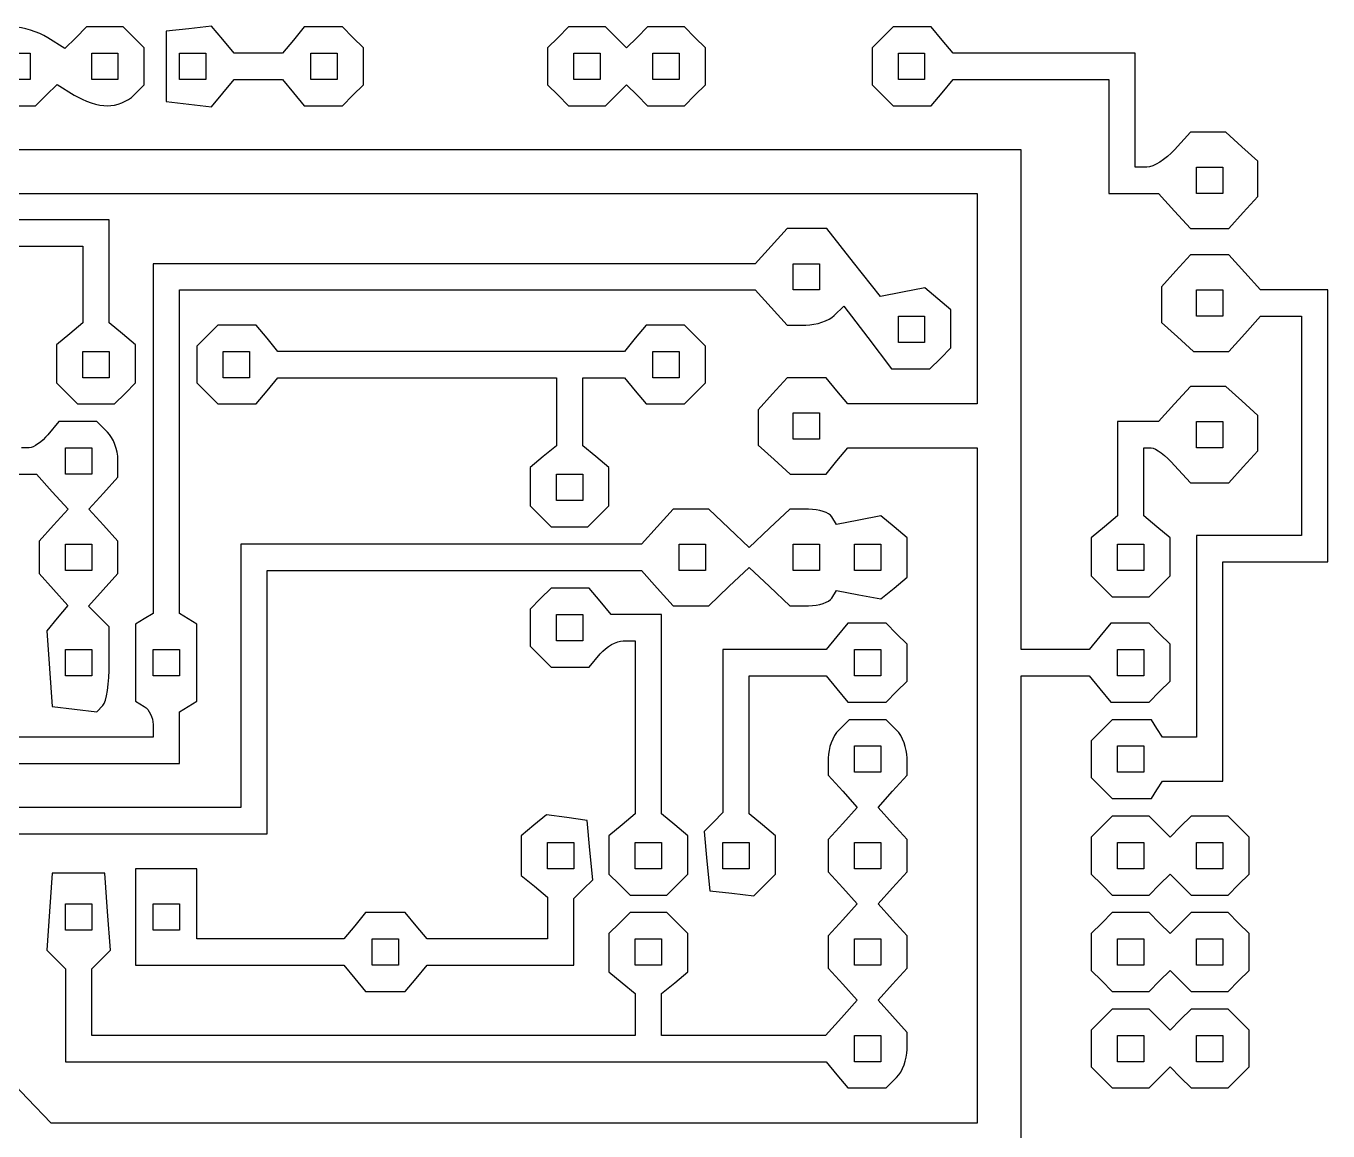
# Model space of a CAD drawing. Extents: x 0.07 to 5.4, y 0.01 to 3.17.
# Drawn here: x 3.75 to 5.4, y 1.762 to 3.162 of the extents above; entities that cross this region are included whole.
import ezdxf

# ---------------------------------------------------------------- set-up
doc = ezdxf.new("R2010")
doc.units = 0
doc.layers.get('0').update_dxf_attribs({"linetype": 'CONTINUOUS'})

msp = doc.modelspace()

# ---------------------------------------------------------------- linework, layer by layer
at = {"color": 7}
for points in [[(3.886956, 3.074469), (3.900289, 3.087802), (3.900289, 3.111135), (3.900289, 3.134469), (3.886956, 3.147802), (3.873623, 3.161135), (3.850289, 3.161135), (3.826956, 3.161135), (3.813345, 3.147525), (3.799735, 3.133914), (3.777941, 3.147525)], [(4.127205, 3.061135), (4.1514, 3.061135), (4.164734, 3.074469), (4.178067, 3.087802), (4.178067, 3.111135), (4.178067, 3.134469), (4.164734, 3.147802), (4.1514, 3.161135), (4.127205, 3.161135), (4.10301, 3.161135), (4.089178, 3.144469), (4.075346, 3.127802), (4.044734, 3.127802), (4.014121, 3.127802), (3.999823, 3.14503), (3.985525, 3.162259), (3.956796, 3.158919), (3.928067, 3.15558), (3.928067, 3.111135), (3.928067, 3.066691), (3.956796, 3.063351), (3.985525, 3.060012), (3.999823, 3.07724), (4.014121, 3.094469), (4.044734, 3.094469), (4.075346, 3.094469), (4.089178, 3.077802), (4.10301, 3.061135), (4.127205, 3.061135), (4.127205, 3.061135)], [(4.5614, 3.061135), (4.584734, 3.061135), (4.598067, 3.074469), (4.6114, 3.087802), (4.6114, 3.111135), (4.6114, 3.134469), (4.598067, 3.147802), (4.584734, 3.161135), (4.5614, 3.161135), (4.538067, 3.161135), (4.524734, 3.147802), (4.5114, 3.134469), (4.498067, 3.147802), (4.484734, 3.161135), (4.4614, 3.161135), (4.438067, 3.161135), (4.424734, 3.147802), (4.4114, 3.134469), (4.4114, 3.111135), (4.4114, 3.087802), (4.424734, 3.074469), (4.438067, 3.061135), (4.4614, 3.061135), (4.484734, 3.061135), (4.498067, 3.074469), (4.5114, 3.087802), (4.524734, 3.074469), (4.538067, 3.061135), (4.5614, 3.061135), (4.5614, 3.061135)], [(5.170789, 2.983357), (5.155845, 2.983357), (5.155845, 3.05558), (5.155845, 3.127802), (5.040539, 3.127802), (4.925232, 3.127802), (4.9114, 3.144469), (4.897568, 3.161135), (4.873373, 3.161135), (4.849178, 3.161135), (4.835845, 3.147802), (4.822512, 3.134469), (4.822512, 3.111135), (4.822512, 3.087802), (4.835845, 3.074469), (4.849178, 3.061135), (4.873373, 3.061135), (4.897568, 3.061135), (4.9114, 3.077802), (4.925232, 3.094469), (5.023872, 3.094469), (5.122512, 3.094469), (5.122512, 3.022246), (5.122512, 2.950024), (5.154123, 2.950024), (5.185734, 2.950024), (5.205845, 2.927802), (5.225956, 2.90558), (5.250289, 2.90558), (5.250289, 2.90558)], [(3.739179, 3.094469), (3.722512, 3.094469), (3.722512, 3.111135), (3.722512, 3.127802), (3.739179, 3.127802), (3.755845, 3.127802), (3.755845, 3.111135), (3.755845, 3.094469), (3.739179, 3.094469), (3.739179, 3.094469)], [(3.85029, 3.094469), (3.833623, 3.094469), (3.833623, 3.111135), (3.833623, 3.127802), (3.85029, 3.127802), (3.866956, 3.127802), (3.866956, 3.111135), (3.866956, 3.094469), (3.85029, 3.094469), (3.85029, 3.094469)], [(3.961401, 3.094469), (3.944734, 3.094469), (3.944734, 3.111135), (3.944734, 3.127802), (3.961401, 3.127802), (3.978068, 3.127802), (3.978068, 3.111135), (3.978068, 3.094469), (3.961401, 3.094469), (3.961401, 3.094469)], [(4.128068, 3.094469), (4.111401, 3.094469), (4.111401, 3.111135), (4.111401, 3.127802), (4.128068, 3.127802), (4.144734, 3.127802), (4.144734, 3.111135), (4.144734, 3.094469), (4.128068, 3.094469), (4.128068, 3.094469)], [(4.4614, 3.094469), (4.444734, 3.094469), (4.444734, 3.111135), (4.444734, 3.127802), (4.4614, 3.127802), (4.478067, 3.127802), (4.478067, 3.111135), (4.478067, 3.094469), (4.4614, 3.094469), (4.4614, 3.094469)], [(4.5614, 3.094469), (4.544734, 3.094469), (4.544734, 3.111135), (4.544734, 3.127802), (4.5614, 3.127802), (4.578067, 3.127802), (4.578067, 3.111135), (4.578067, 3.094469), (4.5614, 3.094469), (4.5614, 3.094469)], [(4.872512, 3.094469), (4.855845, 3.094469), (4.855845, 3.111135), (4.855845, 3.127802), (4.872512, 3.127802), (4.889178, 3.127802), (4.889178, 3.111135), (4.889178, 3.094469), (4.872512, 3.094469), (4.872512, 3.094469)], [(3.737612, 3.061135), (3.762512, 3.061135), (3.776122, 3.074746), (3.789733, 3.088357), (3.811527, 3.074746)], [(3.853472, 3.061135), (3.853472, 3.061135)], [(5.250289, 2.90558), (5.274623, 2.90558), (5.293012, 2.925899), (5.3114, 2.946218), (5.3114, 2.968621), (5.3114, 2.991024), (5.291081, 3.009413), (5.270762, 3.027802), (5.248359, 3.027802), (5.225956, 3.027802), (5.205845, 3.00558)], [(5.0114, 1.25558), (5.0114, 2.338913), (5.054484, 2.338913), (5.097568, 2.338913), (5.1114, 2.322246), (5.125232, 2.30558), (5.149427, 2.30558), (5.173622, 2.30558), (5.186956, 2.318913), (5.200289, 2.332246), (5.200289, 2.35558), (5.200289, 2.378913), (5.186956, 2.392246), (5.173622, 2.40558), (5.149427, 2.40558), (5.125232, 2.40558), (5.1114, 2.388913), (5.097568, 2.372246), (5.054484, 2.372246), (5.0114, 2.372246), (5.0114, 2.688913), (5.0114, 3.00558), (3.480566, 3.00558)], [(5.250289, 2.950024), (5.233623, 2.950024), (5.233623, 2.966691), (5.233623, 2.983357), (5.250289, 2.983357), (5.266956, 2.983357), (5.266956, 2.966691), (5.266956, 2.950024), (5.250289, 2.950024), (5.250289, 2.950024)], [(3.066956, 2.950024), (4.0114, 2.950024), (4.955845, 2.950024), (4.955845, 2.816691), (4.955845, 2.683357), (4.873872, 2.683357), (4.791899, 2.683357), (4.778067, 2.700024), (4.764235, 2.716691), (4.739539, 2.716691), (4.714844, 2.716691), (4.696455, 2.696371), (4.678067, 2.676052), (4.678067, 2.653649), (4.678067, 2.631246), (4.698386, 2.612857), (4.718705, 2.594469), (4.74147, 2.594469), (4.764235, 2.594469), (4.778067, 2.611135), (4.791899, 2.627802), (4.873872, 2.627802), (4.955845, 2.627802), (4.955845, 2.200024), (4.955845, 1.772246), (4.369034, 1.772246), (3.782224, 1.772246), (3.752368, 1.80341), (3.722511, 1.834574)], [(3.839178, 2.683357), (3.862512, 2.683357), (3.875845, 2.696691), (3.889178, 2.710024), (3.889178, 2.734219), (3.889178, 2.758414), (3.872512, 2.772246), (3.855845, 2.786078), (3.855845, 2.851385), (3.855845, 2.916691), (3.550289, 2.916691)], [(4.774562, 2.795408), (4.786613, 2.807459), (4.816992, 2.767631), (4.847371, 2.727802), (4.871608, 2.727802), (4.895845, 2.727802), (4.909178, 2.741135), (4.922511, 2.754469), (4.922511, 2.778664), (4.922511, 2.802859), (4.905908, 2.816638), (4.889306, 2.830417), (4.861215, 2.825047), (4.833124, 2.819677), (4.799106, 2.862628), (4.765088, 2.90558), (4.739966, 2.90558), (4.714844, 2.90558), (4.694733, 2.883357), (4.674623, 2.861135), (4.293011, 2.861135), (3.9114, 2.861135), (3.9114, 2.639569), (3.9114, 2.418002), (3.900289, 2.411135), (3.889178, 2.404268), (3.889178, 2.35558), (3.889178, 2.306891), (3.900289, 2.300024)], [(3.550289, 2.883357), (3.822512, 2.883357), (3.822512, 2.834718), (3.822512, 2.786078), (3.805845, 2.772246), (3.789178, 2.758414), (3.789178, 2.734219), (3.789178, 2.710024), (3.802512, 2.696691), (3.815845, 2.683357), (3.839178, 2.683357), (3.839178, 2.683357)], [(5.151856, 2.183357), (5.176756, 2.183357), (5.183623, 2.194469), (5.19049, 2.20558), (5.228723, 2.20558), (5.266956, 2.20558), (5.266956, 2.344469), (5.266956, 2.483357), (5.333623, 2.483357), (5.400289, 2.483357), (5.400289, 2.65558), (5.400289, 2.827802), (5.357567, 2.827802), (5.314845, 2.827802), (5.294734, 2.850024), (5.274623, 2.872246), (5.250289, 2.872246), (5.225956, 2.872246), (5.207567, 2.851927), (5.189178, 2.831608), (5.189178, 2.809205), (5.189178, 2.786802), (5.209498, 2.768413), (5.229817, 2.750024), (5.25222, 2.750024), (5.274623, 2.750024), (5.294734, 2.772246), (5.314845, 2.794469), (5.3409, 2.794469), (5.366956, 2.794469), (5.366956, 2.65558), (5.366956, 2.516691), (5.300289, 2.516691), (5.233623, 2.516691), (5.233623, 2.388913), (5.233623, 2.261135), (5.212056, 2.261135), (5.19049, 2.261135), (5.183623, 2.272246), (5.176756, 2.283357), (5.151856, 2.283357), (5.126956, 2.283357), (5.113623, 2.270024), (5.100289, 2.256691), (5.100289, 2.233357), (5.100289, 2.210024), (5.113623, 2.196691), (5.126956, 2.183357), (5.151856, 2.183357), (5.151856, 2.183357)], [(4.739178, 2.827802), (4.722511, 2.827802), (4.722511, 2.844469), (4.722511, 2.861135), (4.739178, 2.861135), (4.755845, 2.861135), (4.755845, 2.844469), (4.755845, 2.827802), (4.739178, 2.827802), (4.739178, 2.827802)], [(3.673167, 2.227802), (3.944733, 2.227802), (3.944733, 2.260479), (3.944733, 2.293157), (3.955845, 2.300024), (3.966956, 2.306891), (3.966956, 2.35558), (3.966956, 2.404268), (3.955845, 2.411135), (3.944733, 2.418002), (3.944733, 2.622902), (3.944733, 2.827802), (4.309678, 2.827802), (4.674623, 2.827802), (4.694733, 2.80558), (4.714844, 2.783357), (4.738678, 2.783357)], [(5.250289, 2.794469), (5.233623, 2.794469), (5.233623, 2.811135), (5.233623, 2.827802), (5.250289, 2.827802), (5.266956, 2.827802), (5.266956, 2.811135), (5.266956, 2.794469), (5.250289, 2.794469), (5.250289, 2.794469)], [(4.872511, 2.761135), (4.855845, 2.761135), (4.855845, 2.777802), (4.855845, 2.794469), (4.872511, 2.794469), (4.889178, 2.794469), (4.889178, 2.777802), (4.889178, 2.761135), (4.872511, 2.761135), (4.872511, 2.761135)], [(4.439178, 2.527802), (4.462512, 2.527802), (4.475845, 2.541135), (4.489178, 2.554469), (4.489178, 2.578664), (4.489178, 2.602859), (4.472512, 2.616691), (4.455845, 2.630523), (4.455845, 2.673607), (4.455845, 2.716691), (4.482262, 2.716691), (4.508679, 2.716691), (4.522512, 2.700024), (4.536344, 2.683357), (4.560539, 2.683357), (4.584734, 2.683357), (4.598067, 2.696691), (4.6114, 2.710024), (4.6114, 2.733357), (4.6114, 2.756691), (4.598067, 2.770024), (4.584734, 2.783357), (4.560539, 2.783357), (4.536344, 2.783357), (4.522512, 2.766691), (4.508679, 2.750024), (4.289178, 2.750024), (4.069677, 2.750024), (4.055845, 2.766691), (4.042013, 2.783357), (4.017818, 2.783357), (3.993623, 2.783357), (3.980289, 2.770024), (3.966956, 2.756691), (3.966956, 2.733357), (3.966956, 2.710024), (3.980289, 2.696691), (3.993623, 2.683357), (4.017818, 2.683357), (4.042013, 2.683357), (4.055845, 2.700024), (4.069677, 2.716691), (4.246094, 2.716691), (4.422512, 2.716691), (4.422512, 2.673607), (4.422512, 2.630523), (4.405845, 2.616691), (4.389178, 2.602859), (4.389178, 2.578664), (4.389178, 2.554469), (4.402512, 2.541135), (4.415845, 2.527802), (4.439178, 2.527802), (4.439178, 2.527802)], [(3.839178, 2.716691), (3.822512, 2.716691), (3.822512, 2.733357), (3.822512, 2.750024), (3.839178, 2.750024), (3.855845, 2.750024), (3.855845, 2.733357), (3.855845, 2.716691), (3.839178, 2.716691), (3.839178, 2.716691)], [(4.016956, 2.716691), (4.000289, 2.716691), (4.000289, 2.733357), (4.000289, 2.750024), (4.016956, 2.750024), (4.033623, 2.750024), (4.033623, 2.733357), (4.033623, 2.716691), (4.016956, 2.716691), (4.016956, 2.716691)], [(4.5614, 2.716691), (4.544734, 2.716691), (4.544734, 2.733357), (4.544734, 2.750024), (4.5614, 2.750024), (4.578067, 2.750024), (4.578067, 2.733357), (4.578067, 2.716691), (4.5614, 2.716691), (4.5614, 2.716691)], [(5.205845, 2.60558), (5.225956, 2.583357), (5.250289, 2.583357), (5.274623, 2.583357), (5.293012, 2.603677), (5.3114, 2.623996), (5.3114, 2.646399), (5.3114, 2.668802), (5.291081, 2.687191), (5.270762, 2.70558), (5.248359, 2.70558), (5.225956, 2.70558), (5.205845, 2.683357), (5.185734, 2.661135), (5.159678, 2.661135), (5.133623, 2.661135), (5.133623, 2.601385), (5.133623, 2.541634), (5.116956, 2.527802), (5.100289, 2.51397), (5.100289, 2.489775), (5.100289, 2.46558), (5.113623, 2.452246), (5.126956, 2.438913), (5.150289, 2.438913), (5.150289, 2.438913)], [(3.853623, 2.647802), (3.840289, 2.661135), (3.816094, 2.661135), (3.791899, 2.661135), (3.778067, 2.644469)], [(4.739178, 2.638913), (4.722511, 2.638913), (4.722511, 2.65558), (4.722511, 2.672246), (4.739178, 2.672246), (4.755845, 2.672246), (4.755845, 2.65558), (4.755845, 2.638913), (4.739178, 2.638913), (4.739178, 2.638913)], [(5.250289, 2.627802), (5.233623, 2.627802), (5.233623, 2.644469), (5.233623, 2.661135), (5.250289, 2.661135), (5.266956, 2.661135), (5.266956, 2.644469), (5.266956, 2.627802), (5.250289, 2.627802), (5.250289, 2.627802)], [(3.754484, 2.627802), (3.744734, 2.627802)], [(3.816956, 2.594469), (3.800289, 2.594469), (3.800289, 2.611135), (3.800289, 2.627802), (3.816956, 2.627802), (3.833623, 2.627802), (3.833623, 2.611135), (3.833623, 2.594469), (3.816956, 2.594469), (3.816956, 2.594469)], [(5.150289, 2.438913), (5.173623, 2.438913), (5.186956, 2.452246), (5.200289, 2.46558), (5.200289, 2.489775), (5.200289, 2.51397), (5.183623, 2.527802), (5.166956, 2.541634), (5.166956, 2.584718), (5.166956, 2.627802), (5.176345, 2.627802)], [(3.855845, 2.355209), (3.855845, 2.401135), (3.842774, 2.414206), (3.829703, 2.427277), (3.84833, 2.447859), (3.866956, 2.468441), (3.866956, 2.488913), (3.866956, 2.509385), (3.848567, 2.529705), (3.830178, 2.550024), (3.848567, 2.570343), (3.866956, 2.590663), (3.866956, 2.612566)], [(3.737456, 2.594469), (3.763512, 2.594469), (3.783623, 2.572246), (3.803734, 2.550024), (3.785345, 2.529705), (3.766956, 2.509385), (3.766956, 2.488913), (3.766956, 2.468441), (3.785156, 2.44833), (3.803356, 2.428219), (3.790033, 2.412165), (3.776709, 2.396111), (3.780166, 2.348068), (3.783623, 2.300024), (3.811816, 2.296736), (3.811816, 2.296736)], [(4.439178, 2.561135), (4.422512, 2.561135), (4.422512, 2.577802), (4.422512, 2.594469), (4.439178, 2.594469), (4.455845, 2.594469), (4.455845, 2.577802), (4.455845, 2.561135), (4.439178, 2.561135), (4.439178, 2.561135)], [(4.742016, 2.550024), (4.718388, 2.550024), (4.692672, 2.525865), (4.666956, 2.501706), (4.641239, 2.525865), (4.615523, 2.550024), (4.592962, 2.550024), (4.5704, 2.550024), (4.550289, 2.527802), (4.530178, 2.50558), (4.276345, 2.50558), (4.022511, 2.50558), (4.022511, 2.338913), (4.022511, 2.172246), (2.139178, 2.172246), (0.255845, 2.172246), (0.255845, 1.816691), (0.255845, 1.461135), (0.505189, 1.461135), (0.754533, 1.461135), (0.7614, 1.450024), (0.768267, 1.438913), (0.789984, 1.438913)], [(4.77159, 2.437423), (4.777536, 2.447044), (4.805643, 2.441671), (4.83375, 2.436298), (4.850353, 2.450077), (4.866956, 2.463856), (4.866956, 2.488913), (4.866956, 2.51397), (4.850353, 2.527749), (4.83375, 2.541528), (4.805643, 2.536155), (4.777536, 2.530782), (4.77159, 2.540403)], [(3.816956, 2.472246), (3.800289, 2.472246), (3.800289, 2.488913), (3.800289, 2.50558), (3.816956, 2.50558), (3.833623, 2.50558), (3.833623, 2.488913), (3.833623, 2.472246), (3.816956, 2.472246), (3.816956, 2.472246)], [(4.594733, 2.472246), (4.578067, 2.472246), (4.578067, 2.488913), (4.578067, 2.50558), (4.594733, 2.50558), (4.6114, 2.50558), (4.6114, 2.488913), (4.6114, 2.472246), (4.594733, 2.472246), (4.594733, 2.472246)], [(4.739178, 2.472246), (4.722511, 2.472246), (4.722511, 2.488913), (4.722511, 2.50558), (4.739178, 2.50558), (4.755845, 2.50558), (4.755845, 2.488913), (4.755845, 2.472246), (4.739178, 2.472246), (4.739178, 2.472246)], [(4.816956, 2.472246), (4.800289, 2.472246), (4.800289, 2.488913), (4.800289, 2.50558), (4.816956, 2.50558), (4.833622, 2.50558), (4.833622, 2.488913), (4.833622, 2.472246), (4.816956, 2.472246), (4.816956, 2.472246)], [(5.150289, 2.472246), (5.133623, 2.472246), (5.133623, 2.488913), (5.133623, 2.50558), (5.150289, 2.50558), (5.166956, 2.50558), (5.166956, 2.488913), (5.166956, 2.472246), (5.150289, 2.472246), (5.150289, 2.472246)], [(3.622511, 2.118913), (3.622511, 2.138913), (3.839178, 2.138913), (4.055845, 2.138913), (4.055845, 2.30558), (4.055845, 2.472246), (4.293011, 2.472246), (4.530178, 2.472246), (4.550289, 2.450024), (4.5704, 2.427802), (4.592962, 2.427802), (4.615523, 2.427802), (4.641239, 2.451961), (4.666956, 2.47612), (4.692672, 2.451961), (4.718388, 2.427802), (4.742016, 2.427802)], [(4.539178, 2.061135), (4.562512, 2.061135), (4.575845, 2.074469), (4.589178, 2.087802), (4.589178, 2.111997), (4.589178, 2.136192), (4.572512, 2.150024), (4.555845, 2.163856), (4.555845, 2.290274), (4.555845, 2.416691), (4.523872, 2.416691), (4.491899, 2.416691), (4.478067, 2.433357), (4.464235, 2.450024), (4.44004, 2.450024), (4.415845, 2.450024), (4.402512, 2.436691), (4.389178, 2.423357), (4.389178, 2.400024), (4.389178, 2.376691), (4.402512, 2.363357), (4.415845, 2.350024), (4.44004, 2.350024), (4.464235, 2.350024), (4.478067, 2.366691)], [(4.439178, 2.383357), (4.422512, 2.383357), (4.422512, 2.400024), (4.422512, 2.416691), (4.439178, 2.416691), (4.455845, 2.416691), (4.455845, 2.400024), (4.455845, 2.383357), (4.439178, 2.383357), (4.439178, 2.383357)], [(4.644812, 2.063436), (4.672668, 2.06018), (4.686478, 2.073991), (4.700289, 2.087802), (4.700289, 2.111997), (4.700289, 2.136192), (4.683623, 2.150024), (4.666956, 2.163856), (4.666956, 2.251385), (4.666956, 2.338913), (4.715595, 2.338913), (4.764235, 2.338913), (4.778067, 2.322246), (4.791899, 2.30558), (4.816094, 2.30558), (4.840289, 2.30558), (4.853623, 2.318913), (4.866956, 2.332246), (4.866956, 2.35558), (4.866956, 2.378913), (4.853623, 2.392246), (4.840289, 2.40558), (4.816094, 2.40558), (4.791899, 2.40558), (4.778067, 2.388913), (4.764235, 2.372246), (4.698929, 2.372246), (4.633623, 2.372246), (4.633623, 2.268913), (4.633623, 2.16558), (4.621702, 2.153659), (4.609782, 2.141739), (4.613369, 2.104215), (4.616956, 2.066691), (4.644812, 2.063436), (4.644812, 2.063436)], [(4.507205, 2.383357), (4.522512, 2.383357), (4.522512, 2.273607), (4.522512, 2.163856), (4.505845, 2.150024), (4.489178, 2.136192), (4.489178, 2.111997), (4.489178, 2.087802), (4.502512, 2.074469), (4.515845, 2.061135), (4.539178, 2.061135), (4.539178, 2.061135)], [(3.816956, 2.338913), (3.800289, 2.338913), (3.800289, 2.35558), (3.800289, 2.372246), (3.816956, 2.372246), (3.833623, 2.372246), (3.833623, 2.35558), (3.833623, 2.338913), (3.816956, 2.338913), (3.816956, 2.338913)], [(3.928067, 2.338913), (3.9114, 2.338913), (3.9114, 2.35558), (3.9114, 2.372246), (3.928067, 2.372246), (3.944733, 2.372246), (3.944733, 2.35558), (3.944733, 2.338913), (3.928067, 2.338913), (3.928067, 2.338913)], [(4.816956, 2.338913), (4.800289, 2.338913), (4.800289, 2.35558), (4.800289, 2.372246), (4.816956, 2.372246), (4.833623, 2.372246), (4.833623, 2.35558), (4.833623, 2.338913), (4.816956, 2.338913), (4.816956, 2.338913)], [(5.150289, 2.338913), (5.133622, 2.338913), (5.133622, 2.35558), (5.133622, 2.372246), (5.150289, 2.372246), (5.166956, 2.372246), (5.166956, 2.35558), (5.166956, 2.338913), (5.150289, 2.338913), (5.150289, 2.338913)], [(3.9114, 2.277146), (3.9114, 2.261135), (3.664073, 2.261135), (3.416746, 2.261135), (3.402868, 2.283357), (3.38899, 2.30558), (3.3614, 2.30558), (3.333811, 2.30558), (3.319933, 2.283357), (3.306055, 2.261135), (2.83095, 2.261135), (2.355845, 2.261135), (2.355845, 2.27558)], [(3.811816, 2.296736), (3.84001, 2.293448), (3.847927, 2.301366)], [(4.853622, 2.270024), (4.840289, 2.283357), (4.816956, 2.283357), (4.793622, 2.283357), (4.780289, 2.270024)], [(4.816956, 2.216691), (4.800289, 2.216691), (4.800289, 2.233357), (4.800289, 2.250024), (4.816956, 2.250024), (4.833623, 2.250024), (4.833623, 2.233357), (4.833623, 2.216691), (4.816956, 2.216691), (4.816956, 2.216691)], [(5.150289, 2.216691), (5.133623, 2.216691), (5.133623, 2.233357), (5.133623, 2.250024), (5.150289, 2.250024), (5.166956, 2.250024), (5.166956, 2.233357), (5.166956, 2.216691), (5.150289, 2.216691), (5.150289, 2.216691)], [(4.766956, 2.234788), (4.766956, 2.212885), (4.785344, 2.192566), (4.803733, 2.172246), (4.785344, 2.151927), (4.766956, 2.131608), (4.766956, 2.111135), (4.766956, 2.090663), (4.785344, 2.070344), (4.803733, 2.050024), (4.785344, 2.029705), (4.766956, 2.009386), (4.766956, 1.988913), (4.766956, 1.968441), (4.785344, 1.948121), (4.803733, 1.927802), (4.783622, 1.90558), (4.763511, 1.883358), (4.659678, 1.883358), (4.555844, 1.883358), (4.555844, 1.909775), (4.555844, 1.936192), (4.572511, 1.950024), (4.589178, 1.963856), (4.589178, 1.988051), (4.589178, 2.012246), (4.575844, 2.02558), (4.562511, 2.038913), (4.539178, 2.038913), (4.515844, 2.038913), (4.502511, 2.02558), (4.489178, 2.012246), (4.489178, 1.988051), (4.489178, 1.963856), (4.505844, 1.950024), (4.522511, 1.936192), (4.522511, 1.909775), (4.522511, 1.883358), (4.178067, 1.883358), (3.833622, 1.883358), (3.833622, 1.92558), (3.833622, 1.967802), (3.845446, 1.979626), (3.85727, 1.991449), (3.853779, 2.040181), (3.850289, 2.088913), (3.816956, 2.088913), (3.783622, 2.088913), (3.780132, 2.040181), (3.776641, 1.991449), (3.788465, 1.979626), (3.800289, 1.967802), (3.800289, 1.908913), (3.800289, 1.850024), (4.282262, 1.850024), (4.764235, 1.850024), (4.778067, 1.833358), (4.791899, 1.816691), (4.816094, 1.816691), (4.816094, 1.816691)], [(4.866956, 1.86526), (4.866956, 1.887163), (4.848567, 1.907483), (4.830178, 1.927802), (4.848567, 1.948121), (4.866956, 1.968441), (4.866956, 1.988913), (4.866956, 2.009386), (4.848567, 2.029705), (4.830178, 2.050024), (4.848567, 2.070344), (4.866956, 2.090663), (4.866956, 2.111135), (4.866956, 2.131608), (4.848567, 2.151927), (4.830178, 2.172246), (4.848567, 2.192566), (4.866956, 2.212885), (4.866956, 2.234788)], [(4.205845, 1.938913), (4.230902, 1.938913), (4.244734, 1.95558), (4.258566, 1.972246), (4.35165, 1.972246), (4.444734, 1.972246), (4.444734, 2.014469), (4.444734, 2.056691), (4.456654, 2.068611), (4.468575, 2.080532), (4.464988, 2.118056), (4.4614, 2.15558), (4.435789, 2.15921), (4.410177, 2.162841), (4.394122, 2.149517), (4.378067, 2.136192), (4.378067, 2.111135), (4.378067, 2.086079), (4.394734, 2.072246), (4.4114, 2.058414), (4.4114, 2.031997), (4.4114, 2.00558), (4.334983, 2.00558), (4.258566, 2.00558), (4.244734, 2.022246), (4.230902, 2.038913), (4.205845, 2.038913), (4.180788, 2.038913), (4.166956, 2.022246), (4.153124, 2.00558), (4.06004, 2.00558), (3.966956, 2.00558), (3.966956, 2.050024), (3.966956, 2.094469), (3.928067, 2.094469), (3.889178, 2.094469), (3.889178, 2.033358), (3.889178, 1.972246), (4.021151, 1.972246), (4.153124, 1.972246), (4.166956, 1.95558), (4.180788, 1.938913), (4.205845, 1.938913), (4.205845, 1.938913)], [(5.250289, 2.061135), (5.273623, 2.061135), (5.286956, 2.074469), (5.300289, 2.087802), (5.300289, 2.111135), (5.300289, 2.134469), (5.286956, 2.147802), (5.273623, 2.161135), (5.250289, 2.161135), (5.226956, 2.161135), (5.213623, 2.147802), (5.200289, 2.134469), (5.186956, 2.147802), (5.173623, 2.161135), (5.150289, 2.161135), (5.126956, 2.161135), (5.113623, 2.147802), (5.100289, 2.134469), (5.100289, 2.111135), (5.100289, 2.087802), (5.113623, 2.074469), (5.126956, 2.061135), (5.150289, 2.061135), (5.173623, 2.061135), (5.186956, 2.074469), (5.200289, 2.087802), (5.213623, 2.074469), (5.226956, 2.061135), (5.250289, 2.061135), (5.250289, 2.061135)], [(4.428067, 2.094469), (4.4114, 2.094469), (4.4114, 2.111135), (4.4114, 2.127802), (4.428067, 2.127802), (4.444734, 2.127802), (4.444734, 2.111135), (4.444734, 2.094469), (4.428067, 2.094469), (4.428067, 2.094469)], [(4.539178, 2.094469), (4.522512, 2.094469), (4.522512, 2.111135), (4.522512, 2.127802), (4.539178, 2.127802), (4.555845, 2.127802), (4.555845, 2.111135), (4.555845, 2.094469), (4.539178, 2.094469), (4.539178, 2.094469)], [(4.650289, 2.094469), (4.633623, 2.094469), (4.633623, 2.111135), (4.633623, 2.127802), (4.650289, 2.127802), (4.666956, 2.127802), (4.666956, 2.111135), (4.666956, 2.094469), (4.650289, 2.094469), (4.650289, 2.094469)], [(4.816956, 2.094469), (4.800289, 2.094469), (4.800289, 2.111135), (4.800289, 2.127802), (4.816956, 2.127802), (4.833623, 2.127802), (4.833623, 2.111135), (4.833623, 2.094469), (4.816956, 2.094469), (4.816956, 2.094469)], [(5.150289, 2.094469), (5.133623, 2.094469), (5.133623, 2.111135), (5.133623, 2.127802), (5.150289, 2.127802), (5.166956, 2.127802), (5.166956, 2.111135), (5.166956, 2.094469), (5.150289, 2.094469), (5.150289, 2.094469)], [(5.250289, 2.094469), (5.233623, 2.094469), (5.233623, 2.111135), (5.233623, 2.127802), (5.250289, 2.127802), (5.266956, 2.127802), (5.266956, 2.111135), (5.266956, 2.094469), (5.250289, 2.094469), (5.250289, 2.094469)], [(3.816956, 2.016691), (3.800289, 2.016691), (3.800289, 2.033358), (3.800289, 2.050024), (3.816956, 2.050024), (3.833623, 2.050024), (3.833623, 2.033358), (3.833623, 2.016691), (3.816956, 2.016691), (3.816956, 2.016691)], [(3.928067, 2.016691), (3.9114, 2.016691), (3.9114, 2.033358), (3.9114, 2.050024), (3.928067, 2.050024), (3.944734, 2.050024), (3.944734, 2.033358), (3.944734, 2.016691), (3.928067, 2.016691), (3.928067, 2.016691)], [(5.250289, 1.938913), (5.273623, 1.938913), (5.286956, 1.952246), (5.300289, 1.96558), (5.300289, 1.988913), (5.300289, 2.012246), (5.286956, 2.02558), (5.273623, 2.038913), (5.250289, 2.038913), (5.226956, 2.038913), (5.213623, 2.02558), (5.200289, 2.012246), (5.186956, 2.02558), (5.173623, 2.038913), (5.150289, 2.038913), (5.126956, 2.038913), (5.113623, 2.02558), (5.100289, 2.012246), (5.100289, 1.988913), (5.100289, 1.96558), (5.113623, 1.952246), (5.126956, 1.938913), (5.150289, 1.938913), (5.173623, 1.938913), (5.186956, 1.952246), (5.200289, 1.96558), (5.213623, 1.952246), (5.226956, 1.938913), (5.250289, 1.938913), (5.250289, 1.938913)], [(4.205845, 1.972246), (4.189178, 1.972246), (4.189178, 1.988913), (4.189178, 2.00558), (4.205845, 2.00558), (4.222512, 2.00558), (4.222512, 1.988913), (4.222512, 1.972246), (4.205845, 1.972246), (4.205845, 1.972246)], [(4.539178, 1.972246), (4.522512, 1.972246), (4.522512, 1.988913), (4.522512, 2.00558), (4.539178, 2.00558), (4.555845, 2.00558), (4.555845, 1.988913), (4.555845, 1.972246), (4.539178, 1.972246), (4.539178, 1.972246)], [(4.816956, 1.972246), (4.800289, 1.972246), (4.800289, 1.988913), (4.800289, 2.00558), (4.816956, 2.00558), (4.833623, 2.00558), (4.833623, 1.988913), (4.833623, 1.972246), (4.816956, 1.972246), (4.816956, 1.972246)], [(5.150289, 1.972246), (5.133623, 1.972246), (5.133623, 1.988913), (5.133623, 2.00558), (5.150289, 2.00558), (5.166956, 2.00558), (5.166956, 1.988913), (5.166956, 1.972246), (5.150289, 1.972246), (5.150289, 1.972246)], [(5.250289, 1.972246), (5.233623, 1.972246), (5.233623, 1.988913), (5.233623, 2.00558), (5.250289, 2.00558), (5.266956, 2.00558), (5.266956, 1.988913), (5.266956, 1.972246), (5.250289, 1.972246), (5.250289, 1.972246)], [(5.250289, 1.816691), (5.273622, 1.816691), (5.286956, 1.830024), (5.300289, 1.843358), (5.300289, 1.866691), (5.300289, 1.890024), (5.286956, 1.903358), (5.273622, 1.916691), (5.250289, 1.916691), (5.226956, 1.916691), (5.213622, 1.903358), (5.200289, 1.890024), (5.186956, 1.903358), (5.173622, 1.916691), (5.150289, 1.916691), (5.126956, 1.916691), (5.113622, 1.903358), (5.100289, 1.890024), (5.100289, 1.866691), (5.100289, 1.843358), (5.113622, 1.830024), (5.126956, 1.816691), (5.150289, 1.816691), (5.173622, 1.816691), (5.186956, 1.830024), (5.200289, 1.843358), (5.213622, 1.830024), (5.226956, 1.816691), (5.250289, 1.816691), (5.250289, 1.816691)], [(4.816956, 1.850024), (4.800289, 1.850024), (4.800289, 1.866691), (4.800289, 1.883358), (4.816956, 1.883358), (4.833623, 1.883358), (4.833623, 1.866691), (4.833623, 1.850024), (4.816956, 1.850024), (4.816956, 1.850024)], [(5.150289, 1.850024), (5.133622, 1.850024), (5.133622, 1.866691), (5.133622, 1.883358), (5.150289, 1.883358), (5.166956, 1.883358), (5.166956, 1.866691), (5.166956, 1.850024), (5.150289, 1.850024), (5.150289, 1.850024)], [(5.250289, 1.850024), (5.233622, 1.850024), (5.233622, 1.866691), (5.233622, 1.883358), (5.250289, 1.883358), (5.266956, 1.883358), (5.266956, 1.866691), (5.266956, 1.850024), (5.250289, 1.850024), (5.250289, 1.850024)], [(4.816094, 1.816691), (4.840289, 1.816691), (4.853622, 1.830024)]]:
    msp.add_lwpolyline(points, dxfattribs=at)
for points in [[(3.777941, 3.147525), (3.765954, 3.15501), (3.746374, 3.161135), (3.734429, 3.161135)], [(3.811527, 3.074746), (3.823514, 3.06726), (3.842389, 3.061135), (3.853472, 3.061135)], [(3.853472, 3.061135), (3.864555, 3.061135), (3.879623, 3.067135), (3.886956, 3.074469)], [(5.205845, 3.00558), (5.194784, 2.993357), (5.179009, 2.983357), (5.170789, 2.983357)], [(4.738678, 2.783357), (4.751786, 2.783357), (4.767934, 2.78878), (4.774562, 2.795408)], [(3.778067, 2.644469), (3.770459, 2.635302), (3.759847, 2.627802), (3.754484, 2.627802)], [(3.866956, 2.612566), (3.866956, 2.624612), (3.860956, 2.640469), (3.853623, 2.647802)], [(5.176345, 2.627802), (5.181509, 2.627802), (5.194784, 2.617802), (5.205845, 2.60558)], [(4.77159, 2.540403), (4.76832, 2.545695), (4.755011, 2.550024), (4.742016, 2.550024)], [(4.742016, 2.427802), (4.755011, 2.427802), (4.76832, 2.432131), (4.77159, 2.437423)], [(4.478067, 2.366691), (4.485675, 2.375857), (4.498787, 2.383357), (4.507205, 2.383357)], [(3.847927, 2.301366), (3.852282, 2.305721), (3.855845, 2.32995), (3.855845, 2.355209)], [(3.900289, 2.300024), (3.9064, 2.296247), (3.9114, 2.285952), (3.9114, 2.277146)], [(4.780289, 2.270024), (4.772956, 2.262691), (4.766956, 2.246834), (4.766956, 2.234788)], [(4.866956, 2.234788), (4.866956, 2.246834), (4.860956, 2.262691), (4.853622, 2.270024)], [(4.853622, 1.830024), (4.860956, 1.837358), (4.866956, 1.853214), (4.866956, 1.86526)]]:
    msp.add_open_spline(points, degree=3, dxfattribs=at)

doc.saveas('drawing.dxf')
